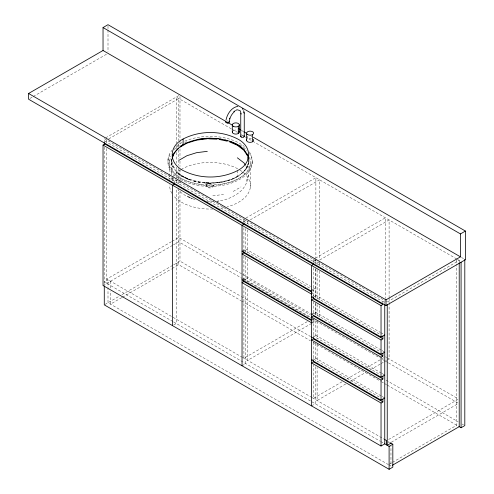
<?xml version="1.0" encoding="UTF-8"?>
<svg xmlns="http://www.w3.org/2000/svg" width="494" height="494" viewBox="0 0 494 494"><rect width="100%" height="100%" fill="white"/><g stroke="black" fill="none" stroke-linecap="round" stroke-linejoin="round"><path stroke-width="0.37" stroke-dasharray="2.47 1.85" d="M248.278 163.397L248.575 162.619C249.97 173.425 248.254 185.614 239.022 192.586C232.711 197.452 224.974 200.49 217.02 201.2M249.019 158.339C248.686 177.037 225.597 182.589 210.407 182.786C195.63 182.397 174.456 177.828 171.795 160.494M171.745 174.87L171.542 171.98L173.882 165.78M248.575 162.619L246.234 168.818L246.024 169.053L246.518 168.287L239.998 174.95M247.827 165.416L246.648 168.553L244.141 171.461M248.124 164.632L248.717 163.063L246.944 167.769M246.234 181.36L248.575 175.16M241.986 173.48L243.32 172.073M29.912 98.448L32.579 96.904M33.246 96.521L106.667 54.13M105.611 137.857L179.983 94.916M108.76 138.907L178.742 98.504L178.742 140.734M174.401 181.261L176.259 180.187M240.337 174.753L234.168 178.315L235.996 177.42M233.199 191.413L240.967 186.93M171.412 241.727L106.76 279.048L242.134 357.218M172.079 241.338L178.742 237.491L241.986 274.003M103.036 285.513L172.777 245.252M173.443 244.87L178.742 241.807L242.196 278.443M245.895 218.082L315.876 177.673L315.876 258.306M243.9 221.386L245.759 220.312L245.759 222.572M250.285 219.842L319.599 179.828L319.599 259.69M104.901 304.502L119.27 296.209M121.919 294.677L172.949 265.216M173.61 264.833L179.983 261.153L240.683 296.196M121.752 297.641L110.483 304.143L110.483 291.151M122.413 297.258L171.455 268.946M172.116 268.563L178.742 264.735L178.742 189.881M242.035 251.119L245.759 248.97L310.578 286.397M242.035 279.783L245.759 277.628L310.578 315.055M173.777 324.922L176.259 323.49L176.259 188.652M315.394 258.201L385.376 217.798L385.376 298.432M313.394 261.511L315.258 260.431L315.258 263.45M319.785 259.968L389.099 219.954L389.099 296.74M311.535 291.244L315.258 289.095L311.251 286.779M311.535 294.109L313.394 293.035M311.535 296.974L315.258 294.825L380.077 332.252M311.535 314.172L315.258 312.023L381.417 350.221M307.212 321.668L243.9 358.224L243.9 284.507M311.535 319.908L312.776 319.186M311.535 322.773L313.394 321.699M311.603 323.434L247.618 360.373L247.618 287.422M312.27 323.051L315.604 321.125M242.035 365.764L245.759 363.615L245.759 286.075M106.76 142.365L106.76 140.061L104.901 141.136L382.893 301.63L384.758 300.556L384.758 303.637M311.535 360.033L315.258 357.878L381.417 396.077M342.058 381.806L313.394 398.349L313.394 364.56M346.72 379.108L362.053 370.259M366.715 367.567L384.042 357.563M345.781 383.955L317.117 400.498L317.117 367.48M350.444 381.257L365.776 372.408M370.438 369.716L380.436 363.942M381.102 363.559L383.77 362.022M384.437 361.633L386.432 360.478M387.098 360.095L389.099 358.94L389.099 303.649M311.535 405.889L315.258 403.74L315.258 366.289M388.617 439.469L457.932 399.448M391.285 442.247L457.932 403.765M389.142 464.261L391.791 462.73M392.458 462.347L456.74 425.235L456.74 265.926M234.44 178.155L230.593 179.754L231.989 179.254M233.199 178.877L224.758 181.539L226.789 180.958L219.052 182.539M220.466 182.323L222.207 182.082M212.815 183.268L223.554 181.916M212.815 195.803L223.554 194.457M213.47 201.571L206.399 201.663M216.922 201.212L219.021 200.99M215.495 182.928L219.589 182.459L210.073 183.046M207.955 183.113L211.444 183.206L203.219 182.866L208.703 183.095L205.967 183.015M208.684 182.99L201.83 182.632L197.853 181.86M195.247 181.298C188.918 179.989 182.687 177.414 177.778 173.141L178.84 174.03L178.05 173.437M195.111 199.588L191.351 198.36L187.275 196.075L192.339 198.736C186.942 196.674 181.65 193.889 177.883 189.393M189.171 179.637L190.289 180.014L189.35 179.643M187.998 179.18L187.065 178.779L188.652 179.421L181.526 175.926L191.555 180.594M184.392 177.5L182.447 176.611L178.914 173.894M241.331 130.336L243.622 131.663M250.686 135.739L252.02 136.511M461.415 257.405L463.471 258.59M231.334 128.866L176.259 97.071L176.259 143.241M232.001 129.249L237.324 132.324M241.319 134.627L242.653 135.399M245.314 136.937L251.971 140.778M252.638 141.161L456.74 258.998M457.358 259.356L461.081 261.511M317.784 261.894L361.546 287.156M362.213 287.539L386.617 301.63M243.9 250.044L310.726 288.626M311.393 289.015L313.394 290.169M380.744 332.635L383.418 334.179M313.394 295.9L380.219 334.481M382.084 350.604L384.758 352.148M313.394 313.097L380.219 351.679M242.653 274.386L310.553 313.591M385.376 356.791L386.617 357.508M387.24 357.866L457.932 398.683M243.9 278.709L310.726 317.29M311.393 317.673L313.394 318.828M242.863 278.826L311.658 318.544M312.325 318.933L379.787 357.878M382.455 359.422L385.129 360.96M385.795 361.349L387.802 362.503M388.469 362.892L458.599 403.382M381.417 373.149L315.258 334.951L313.394 336.025L380.219 374.606M382.084 373.532L384.758 375.076M241.35 296.585L310.72 336.636M386.098 380.152L458.136 421.74M462.137 424.05L463.471 424.821M176.259 263.302L240.893 300.618M241.56 301L310.386 340.743M313.06 342.286L380.559 381.251M381.226 381.64L383.9 383.183M384.567 383.566L386.574 384.721M387.24 385.11L459.222 426.668M382.084 396.46L384.758 398.003M313.394 358.953L380.219 397.54M242.566 357.458L312.06 397.577M312.301 397.732L383.943 439.08M389.723 442.433L388.482 441.716L388.482 443.242M172.919 321.557L104.277 281.932L108.001 279.783L108.001 287.422M173.585 321.946L380.077 441.161M380.744 441.55L384.091 443.476M388.482 464.644L108.001 302.711L108.001 288.187M389.099 465.002L390.964 466.077L390.964 446.206M182.755 176.79C177.241 173.215 171.19 167.781 171.739 161.019M176.827 172.283L177.26 172.758M245.481 165.262L247.79 168.831M171.9 165.465L173.357 167.719M172.326 178.309L174.629 181.872M171.992 178.482L172.696 180.613M171.332 162.687L171.924 164.743L171.702 163.866M248.531 158.327L249.019 160.494M171.332 161.594L171.202 159.865M248.809 160.68L249.007 162.279M248.377 161.038L248.476 161.828M171.64 160.229L171.542 159.439L171.542 171.98M171.103 159.062L171.801 164.663M248.896 160.686L248.908 161.482M459.222 261.974L459.222 260.431L387.24 301.995L387.24 303.532M456.74 259.77L456.74 265.154M389.099 297.512L389.099 302.884M382.893 301.63L382.893 303.785M319.599 262.759L319.599 265.834M319.599 271.206L319.599 300.389M319.599 305.761L319.599 317.278M317.117 264.58L317.117 261.511L104.277 138.629L104.277 141.71M317.117 269.952L317.117 299.136M317.117 304.514L317.117 316.03M317.117 321.403L317.117 339.069M317.117 344.442L317.117 362.102M315.876 259.072L315.876 263.679M315.876 269.057L315.876 298.24M315.876 303.612L315.876 315.901M315.258 268.73L315.258 297.82M315.258 303.05L315.258 314.888M315.258 320.748L315.258 338.007M315.258 343.219L315.258 360.941M313.394 259.356L313.394 262.431M313.394 267.804L313.394 296.221M313.394 301.593L313.394 313.881M313.394 319.254L313.394 336.914M313.394 342.293L313.394 359.187M252.076 162.409L252.076 163.841M250.322 163.767L250.322 187.411M247.636 136.029L247.636 138.894A3.507 2.025 0 0 1 251.872 138.573M247.618 221.386L247.618 224.455M247.618 229.834L247.618 252.866M247.618 259.01L247.618 281.277M245.759 228.605L245.759 251.989M245.759 257.269L245.759 280.703M243.9 219.231L243.9 221.54M243.9 227.678L243.9 250.717M243.9 256.096L243.9 279.9M237.713 170.523L237.713 176.253M213.309 185.435A3.507 2.025 0 0 1 207.758 186.868A3.507 2.025 0 0 1 208.388 183.379A3.507 2.025 0 0 1 213.309 185.435L213.309 186.152A3.507 2.025 0 0 1 207.758 187.584A3.507 2.025 0 0 1 208.388 184.095A3.507 2.025 0 0 1 213.309 186.152M206.307 185.207L206.307 185.923M179.983 96.46L179.983 140.327M179.983 141.093L179.983 144.946M179.983 148.793L179.983 158.024M179.983 161.106L179.983 166.49M179.983 169.572L179.983 179.575M179.983 180.347L179.983 184.96M179.983 191.116L179.983 261.153M178.742 143.81L178.742 146.879M178.742 149.954L178.742 159.167M178.742 159.933L178.742 165.311M178.742 168.38L178.742 178.365M178.742 181.434L178.742 184.509M176.259 146.323L176.259 148.632M176.259 152.479L176.259 163.255M176.259 167.102L176.259 183.268M169.794 160.439L169.794 173.406M169.794 174.172L169.794 179.513M168.04 158.938L168.04 160.371M110.483 281.216L110.483 288.095M108.001 26.207L108.001 29.226M108.001 29.98L108.001 51.851M106.76 148.509L106.76 283.365M104.277 147.101L104.277 284.989M233.329 130.632A3.507 2.025 0 0 1 236.719 130.107M241.622 135.424A1.754 1.013 0 0 1 242.498 135.288M226.734 121.092A1.754 1.013 0 0 1 228.061 120.993M249.328 151.874A42.12 24.317 0 0 1 208.703 184.978A42.12 24.317 0 0 1 171.85 150.435M176.339 146.094A42.12 24.317 0 0 1 183.367 141.858M184.812 141.204A42.12 24.317 0 0 1 244.376 146.57M239.917 170.066A40.366 23.304 0 0 1 227.191 206.85M224.165 207.585A40.366 23.304 0 0 1 219.768 208.369M212.939 208.999A40.366 23.304 0 0 1 173.585 195.741M171.844 193.265A40.366 23.304 0 0 1 169.72 184.818M171.066 179.711A40.366 23.304 0 0 1 172.233 177.605M172.61 177.05A40.366 23.304 0 0 1 180.582 169.825M181.199 169.454A40.366 23.304 0 0 1 238.602 169.269M249.501 157.148A40.366 23.304 0 0 1 209.092 185.404A40.366 23.304 0 0 1 171.066 156.067M249.328 153.307A42.12 24.317 0 0 1 210.333 186.423A42.12 24.317 0 0 1 170.591 153.603M173.907 149.62A42.12 24.317 0 0 1 180.606 144.717M184.812 142.636A42.12 24.317 0 0 1 186.769 141.84M239.843 144.909A42.12 24.317 0 0 1 247.025 150.448M238.374 176.043L236.453 177.148L238.374 176.043M229.778 180.032L227.394 180.779L229.778 180.032M200.564 182.533L192.839 180.872L200.564 182.533"/><path stroke-width="0.74" d="M229.364 121.969C229.574 117.967 231.464 114.083 234.576 111.545M226.017 119.98C227.283 113.892 231.353 107.494 237.861 106.327M172.128 159.049C175.734 142.704 196.062 138.678 210.407 138.197C224.572 138.709 244.382 142.513 248.531 158.327L248.315 156.678M229.444 118.807L229.605 118.14M172.585 155.141L172.875 154.363M172.128 157.889L173.882 153.239L178.488 148.367M243.74 135.584L244.024 135.794A1.754 1.013 0 0 1 244.197 136.566L243.74 137.017A1.754 1.013 0 0 1 241.257 137.017L240.806 136.566A1.754 1.013 0 0 1 240.806 136.041M243.74 137.017L244.197 136.566M183.107 138.999C168.571 146.508 168.571 163.014 183.107 170.523C199.891 179.168 220.929 179.168 237.713 170.523C252.249 163.014 252.249 146.508 237.713 138.999C220.929 130.354 199.891 130.354 183.107 138.999L183.107 144.73M103.036 50.493L103.036 27.565L108.001 24.7L465.422 231.056L465.422 259.714L385.999 305.576L28.578 99.22L28.578 93.483L103.036 50.493L225.962 121.468M103.036 145.075L104.901 144.001L382.893 304.502L381.035 305.576L103.036 145.075L103.036 285.513L381.035 446.014L384.758 443.865L389.099 446.372L392.823 444.223L392.823 467.151L389.099 469.3L104.277 304.86L104.277 285.754M233.779 111.595L235.058 110.86M235.694 110.489L236.972 109.748M180.366 146.255L182.724 144.89M180.119 147.107L186.917 143.186L196.563 140.142L207.301 138.795M179.149 160.21L186.917 155.721L196.563 152.683L207.301 151.331M312.06 292.263L243.9 252.909L242.035 253.984L311.535 294.109M312.06 320.927L243.9 281.574L242.035 282.648L311.535 322.773M382.893 338.89L313.394 298.765L311.535 299.839L381.035 339.965L382.893 338.89L382.893 336.025M103.036 27.565L460.464 233.921L465.422 231.056M382.893 379.015L313.394 338.89L311.535 339.971L381.035 380.09L382.893 379.015L382.893 376.15M28.578 93.483L385.999 299.839L460.464 256.849L460.464 233.921M382.893 401.949L313.394 361.824L311.535 362.899L381.035 403.024L382.893 401.949L382.893 399.078M311.535 296.974L381.035 337.099L384.758 334.951M311.535 314.172L381.035 354.297L384.758 352.148M382.893 356.088L313.394 315.962L311.535 317.037L381.035 357.162L382.893 356.088L382.893 353.222M311.535 337.099L381.035 377.225L384.758 375.076M311.535 360.033L381.035 400.152L384.758 398.003M390.964 443.149L387.24 445.298L387.24 304.304M392.285 465.311L459.222 426.668L461.081 427.742L464.805 425.593L464.805 259.356M197.767 139.376L207.27 138.184M228.852 121.252A1.754 1.013 0 0 1 229.302 122.234A1.754 1.013 0 0 1 228.061 122.95L227.154 122.95A1.754 1.013 0 0 1 226.091 122.475L225.851 121.969A1.754 1.013 0 0 1 226.091 121.462M227.154 122.95L228.061 122.95M208.659 138.24L218.36 138.641M208.672 138.851L216.897 139.191M219.663 138.919L222.263 139.481M224.869 140.043L227.468 140.605M219.552 139.524L227.277 141.185M237.491 109.884L240.078 110.563L241.257 114.089M230.167 141.488L237.67 144.73L244.332 149.867M229.661 141.939L237.361 145.267L243.95 150.343L247.309 155.548M227.969 122.623L232.643 125.322M238.658 128.792L240.664 129.953M244.005 131.879L246.673 133.423M253.354 137.283L460.464 256.849M242.035 251.119L311.535 291.244M242.035 279.783L311.535 319.908M384.616 439.469L386.617 440.623L386.617 444.94M390.34 442.791L392.823 444.223M237.361 157.808L243.95 162.884L245.098 164.669M240.806 136.566L241.257 137.017M246.759 153.622L248.216 155.882M225.851 121.969L226.091 122.475M243.795 112.138L244.258 113.373L244.258 136.301M243.721 110.631L244.197 113.114M242.579 108.316L242.931 109.631M247.883 157.08L248.179 159.457M461.081 262.277L461.081 427.742M459.222 262.74L459.222 426.668M389.099 446.372L389.099 469.3M385.999 299.839L385.999 305.576M384.758 304.378L384.758 443.865M381.035 305.576L381.035 337.099M381.035 339.965L381.035 354.297M381.035 357.162L381.035 377.225M381.035 380.09L381.035 400.152M381.035 403.024L381.035 446.014M313.394 262.944L313.394 264.376L311.535 265.451L311.535 405.889M313.394 297.332L313.394 298.765M313.394 337.458L313.394 338.89M313.394 360.392L313.394 361.824M252.601 134.596L252.601 141.759M246.611 133.164L246.611 140.327M243.9 222.819L243.9 224.251L242.035 225.326L242.035 365.764M243.9 251.477L243.9 252.909M243.9 280.141L243.9 281.574M240.745 113.373L240.745 136.301M239.324 124.902L239.324 132.065M238.293 126.334L238.293 133.504M232.304 124.902L232.304 132.065M174.401 182.694L174.401 184.126L172.536 185.201L172.536 325.639M104.277 142.476L104.277 144.791M253.156 139.314A3.507 2.025 0 0 1 250.575 142.34A3.507 2.025 0 0 1 246.728 139.802M238.849 131.052A3.507 2.025 0 0 1 236.268 134.078A3.507 2.025 0 0 1 232.421 131.546M247.636 134.596A3.507 2.025 0 0 0 253.508 133.689A3.507 2.025 0 0 0 249.211 131.206A3.507 2.025 0 0 0 247.636 134.596M233.329 126.334A3.507 2.025 0 0 0 239.201 125.427A3.507 2.025 0 0 0 234.903 122.944A3.507 2.025 0 0 0 233.329 126.334"/></g></svg>
